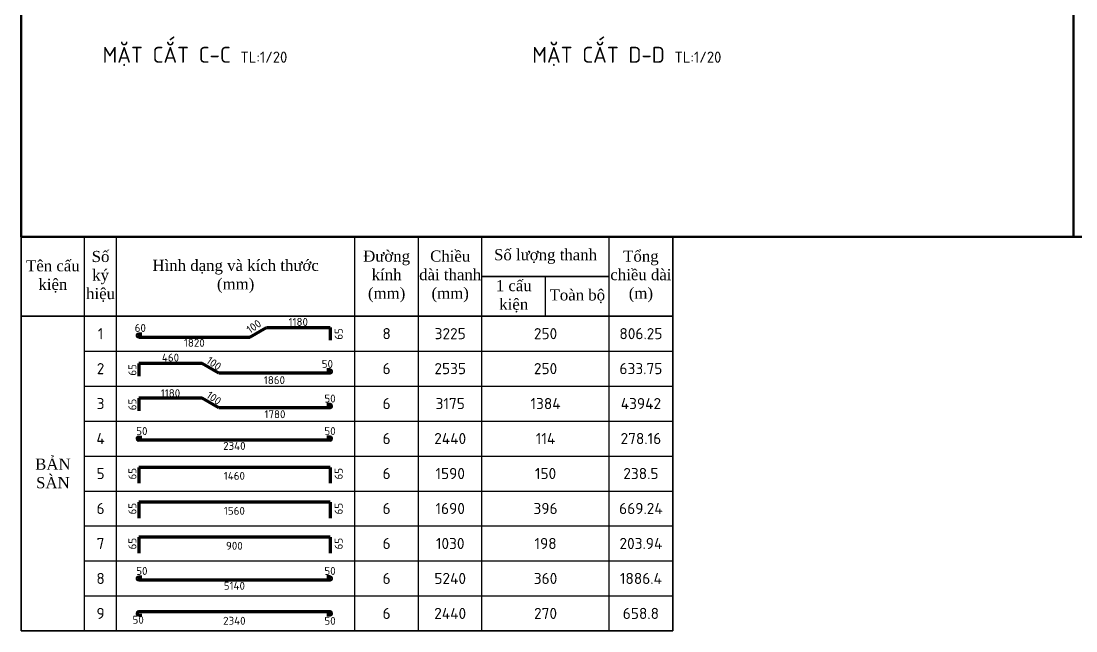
# Model space of a CAD drawing. Header units: millimetres. Extents: x 0 to 4970, y -594 to 1412.
# Drawn here: x 1079.8 to 1411.7, y 36.8 to 228.6 of the extents above; entities that cross this region are included whole.
import ezdxf

# ---------------------------------------------------------------- set-up
doc = ezdxf.new("R2010")
doc.units = ezdxf.units.MM
doc.header["$LTSCALE"] = 0.35
doc.header["$PDMODE"] = 3
doc.layers.get('0').update_dxf_attribs({"lineweight": 50})
for name, color, linetype, lineweight in [('0.35', 7, 'Continuous', 35), ('Cot thep', 2, 'Continuous', 70), ('Kich Thuoc', 1, 'Continuous', 20), ('Text', 40, 'Continuous', 20)]:
    doc.layers.add(name, color=color, linetype=linetype, lineweight=lineweight)
doc.styles.get("Standard").update_dxf_attribs({"font": 'isocpeur.ttf'})
doc.styles.add('VN', font='')
doc.styles.add('vNTNS', font='times.ttf')
doc.styles.get('VN').set_extended_font_data('TCVN 7284')
doc.dimstyles.new('Dim20KT', dxfattribs={"dimtxt": 2.5, "dimasz": 1.5, "dimexe": 1.25, "dimexo": 0.625, "dimtad": 1, "dimlfac": 20, "dimtxsty": 'Standard', "dimblk": 'ARCHTICK', "dimcen": 2.5, "dimse1": 1, "dimse2": 1, "dimsd1": 1, "dimsd2": 1, "dimadec": 0, "dimazin": 0, "dimtfac": 1, "dimtmove": 0, "dimatfit": 3, "dimfxl": 1, "dimarcsym": 0})

# ---------------------------------------------------------------- blocks, each defined once
blk = doc.blocks.new('*D317')
at = {"layer": 'Defpoints', "color": 0}
for p in [(1116.79, 130.21), (1116.79, 130.21), (1117.79, 130.21)]:
    blk.add_point(p, dxfattribs=at)
at = {"layer": 'Kich Thuoc', "color": 0, "insert": (1117.29, 132.08), "char_height": 2.5, "attachment_point": 5}
blk.add_mtext('60', dxfattribs=at)
blk = doc.blocks.new('_ArchTick')
at = {"color": 0, "linetype": 'ByBlock', "const_width": 0.15}
blk.add_lwpolyline([(-0.5, -0.5), (0.5, 0.5)], dxfattribs=at)
blk = doc.blocks.new('*D318')
at = {"layer": 'Defpoints', "color": 0}
for p in [(1087.94, 129.3), (1180.64, 129.3), (1180.64, 125.53)]:
    blk.add_point(p, dxfattribs=at)
at = {"layer": 'Kich Thuoc', "color": 0, "insert": (1134.29, 127.4), "char_height": 2.5, "attachment_point": 5}
blk.add_mtext('1820', dxfattribs=at)
blk = doc.blocks.new('*D319')
at = {"layer": 'Defpoints', "color": 0}
for p in [(1156.66, 132.79), (1156.89, 132.46), (1151.89, 128.96)]:
    blk.add_point(p, dxfattribs=at)
at = {"layer": 'Kich Thuoc', "color": 0, "insert": (1153.02, 132.54), "char_height": 2.5, "attachment_point": 5, "rotation": 34.992}
blk.add_mtext('100', dxfattribs=at)
blk = doc.blocks.new('*D320')
at = {"layer": 'Defpoints', "color": 0}
for p in [(1137.49, 132.08), (1196.49, 132.08), (1196.49, 132.08)]:
    blk.add_point(p, dxfattribs=at)
at = {"layer": 'Kich Thuoc', "color": 0, "insert": (1166.99, 133.96), "char_height": 2.5, "attachment_point": 5}
blk.add_mtext('1180', dxfattribs=at)
blk = doc.blocks.new('*D321')
at = {"layer": 'Defpoints', "color": 0}
for p in [(1176.99, 131.96), (1181.59, 131.96), (1176.99, 128.46)]:
    blk.add_point(p, dxfattribs=at)
at = {"layer": 'Kich Thuoc', "color": 0, "insert": (1179.71, 130.21), "char_height": 2.5, "attachment_point": 5, "rotation": 90}
blk.add_mtext('65', dxfattribs=at)
blk = doc.blocks.new('*D322')
at = {"layer": 'Defpoints', "color": 0}
for p in [(1115.29, 120.89), (1138.29, 120.89), (1138.29, 120.89)]:
    blk.add_point(p, dxfattribs=at)
at = {"layer": 'Kich Thuoc', "color": 0, "insert": (1126.79, 122.76), "char_height": 2.5, "attachment_point": 5}
blk.add_mtext('460', dxfattribs=at)
blk = doc.blocks.new('*D323')
at = {"layer": 'Defpoints', "color": 0}
for p in [(1136.89, 121.14), (1141.89, 117.64), (1141.89, 117.64)]:
    blk.add_point(p, dxfattribs=at)
at = {"layer": 'Kich Thuoc', "color": 0, "insert": (1140.47, 120.92), "char_height": 2.5, "attachment_point": 5, "rotation": 325.008}
blk.add_mtext('100', dxfattribs=at)
blk = doc.blocks.new('*D324')
at = {"layer": 'Defpoints', "color": 0}
for p in [(1113.24, 117.89), (1205.74, 117.89), (1205.74, 113.79)]:
    blk.add_point(p, dxfattribs=at)
at = {"layer": 'Kich Thuoc', "color": 0, "insert": (1159.49, 115.67), "char_height": 2.5, "attachment_point": 5}
blk.add_mtext('1860', dxfattribs=at)
blk = doc.blocks.new('*D325')
at = {"layer": 'Defpoints', "color": 0}
for p in [(1175.65, 118.89), (1175.65, 118.89), (1176.65, 118.89)]:
    blk.add_point(p, dxfattribs=at)
at = {"layer": 'Kich Thuoc', "color": 0, "insert": (1176.15, 120.76), "char_height": 2.5, "attachment_point": 5}
blk.add_mtext('50', dxfattribs=at)
blk = doc.blocks.new('*D326')
at = {"layer": 'Defpoints', "color": 0}
for p in [(1176.49, 108), (1176.49, 108), (1177.49, 108)]:
    blk.add_point(p, dxfattribs=at)
at = {"layer": 'Kich Thuoc', "color": 0, "insert": (1176.99, 109.87), "char_height": 2.5, "attachment_point": 5}
blk.add_mtext('50', dxfattribs=at)
blk = doc.blocks.new('*D327')
at = {"layer": 'Defpoints', "color": 0}
for p in [(1097.29, 109.7), (1156.29, 109.7), (1156.29, 109.7)]:
    blk.add_point(p, dxfattribs=at)
at = {"layer": 'Kich Thuoc', "color": 0, "insert": (1126.79, 111.57), "char_height": 2.5, "attachment_point": 5}
blk.add_mtext('1180', dxfattribs=at)
blk = doc.blocks.new('*D328')
at = {"layer": 'Defpoints', "color": 0}
for p in [(1136.89, 110.25), (1141.89, 106.75), (1141.89, 106.75)]:
    blk.add_point(p, dxfattribs=at)
at = {"layer": 'Kich Thuoc', "color": 0, "insert": (1140.47, 110.03), "char_height": 2.5, "attachment_point": 5, "rotation": 325.008}
blk.add_mtext('100', dxfattribs=at)
blk = doc.blocks.new('*D329')
at = {"layer": 'Defpoints', "color": 0}
for p in [(1115.24, 107.32), (1204.24, 107.32), (1204.24, 103.06)]:
    blk.add_point(p, dxfattribs=at)
at = {"layer": 'Kich Thuoc', "color": 0, "insert": (1159.66, 104.94), "char_height": 2.5, "attachment_point": 5}
blk.add_mtext('1780', dxfattribs=at)
blk = doc.blocks.new('*D330')
at = {"layer": 'Defpoints', "color": 0}
for p in [(1088.39, 96.77), (1205.39, 96.77), (1205.39, 93.09)]:
    blk.add_point(p, dxfattribs=at)
at = {"layer": 'Kich Thuoc', "color": 0, "insert": (1146.89, 94.97), "char_height": 2.5, "attachment_point": 5}
blk.add_mtext('2340', dxfattribs=at)
blk = doc.blocks.new('*D331')
at = {"layer": 'Defpoints', "color": 0}
for p in [(1176.49, 97.77), (1176.49, 97.77), (1177.49, 97.77)]:
    blk.add_point(p, dxfattribs=at)
at = {"layer": 'Kich Thuoc', "color": 0, "insert": (1176.99, 99.65), "char_height": 2.5, "attachment_point": 5}
blk.add_mtext('50', dxfattribs=at)
blk = doc.blocks.new('*D332')
at = {"layer": 'Defpoints', "color": 0}
for p in [(1117.29, 97.77), (1117.29, 97.77), (1118.29, 97.77)]:
    blk.add_point(p, dxfattribs=at)
at = {"layer": 'Kich Thuoc', "color": 0, "insert": (1117.79, 99.65), "char_height": 2.5, "attachment_point": 5}
blk.add_mtext('50', dxfattribs=at)
blk = doc.blocks.new('*D333')
at = {"layer": 'Defpoints', "color": 0}
for p in [(1110.39, 83.69), (1183.39, 83.69), (1183.39, 83.69)]:
    blk.add_point(p, dxfattribs=at)
at = {"layer": 'Kich Thuoc', "color": 0, "insert": (1146.89, 85.56), "char_height": 2.5, "attachment_point": 5}
blk.add_mtext('1460', dxfattribs=at)
blk = doc.blocks.new('*D334')
at = {"layer": 'Defpoints', "color": 0}
for p in [(1110.39, 72.69), (1183.39, 72.69), (1183.39, 72.69)]:
    blk.add_point(p, dxfattribs=at)
at = {"layer": 'Kich Thuoc', "color": 0, "insert": (1146.89, 74.56), "char_height": 2.5, "attachment_point": 5}
blk.add_mtext('1560', dxfattribs=at)
blk = doc.blocks.new('*D335')
at = {"layer": 'Defpoints', "color": 0}
for p in [(1110.39, 61.69), (1183.39, 61.69), (1183.39, 61.69)]:
    blk.add_point(p, dxfattribs=at)
at = {"layer": 'Kich Thuoc', "color": 0, "insert": (1146.89, 63.56), "char_height": 2.5, "attachment_point": 5}
blk.add_mtext('900', dxfattribs=at)
blk = doc.blocks.new('*D336')
at = {"layer": 'Defpoints', "color": 0}
for p in [(1088.39, 52.77), (1205.39, 52.77), (1205.39, 49.09)]:
    blk.add_point(p, dxfattribs=at)
at = {"layer": 'Kich Thuoc', "color": 0, "insert": (1146.89, 50.97), "char_height": 2.5, "attachment_point": 5}
blk.add_mtext('5140', dxfattribs=at)
blk = doc.blocks.new('*D337')
at = {"layer": 'Defpoints', "color": 0}
for p in [(1176.49, 53.77), (1176.49, 53.77), (1177.49, 53.77)]:
    blk.add_point(p, dxfattribs=at)
at = {"layer": 'Kich Thuoc', "color": 0, "insert": (1176.99, 55.65), "char_height": 2.5, "attachment_point": 5}
blk.add_mtext('50', dxfattribs=at)
blk = doc.blocks.new('*D338')
at = {"layer": 'Defpoints', "color": 0}
for p in [(1117.29, 53.77), (1117.29, 53.77), (1118.29, 53.77)]:
    blk.add_point(p, dxfattribs=at)
at = {"layer": 'Kich Thuoc', "color": 0, "insert": (1117.79, 55.65), "char_height": 2.5, "attachment_point": 5}
blk.add_mtext('50', dxfattribs=at)
blk = doc.blocks.new('*D339')
at = {"layer": 'Defpoints', "color": 0}
for p in [(1088.39, 41.77), (1205.39, 41.77), (1205.39, 38.09)]:
    blk.add_point(p, dxfattribs=at)
at = {"layer": 'Kich Thuoc', "color": 0, "insert": (1146.89, 39.97), "char_height": 2.5, "attachment_point": 5}
blk.add_mtext('2340', dxfattribs=at)
blk = doc.blocks.new('*D340')
at = {"layer": 'Defpoints', "color": 0}
for p in [(1176.49, 38.08), (1176.49, 38.08), (1177.49, 38.08)]:
    blk.add_point(p, dxfattribs=at)
at = {"layer": 'Kich Thuoc', "color": 0, "insert": (1176.99, 39.95), "char_height": 2.5, "attachment_point": 5}
blk.add_mtext('50', dxfattribs=at)
blk = doc.blocks.new('*D341')
at = {"layer": 'Defpoints', "color": 0}
for p in [(1116.12, 38.4), (1116.12, 38.4), (1117.12, 38.4)]:
    blk.add_point(p, dxfattribs=at)
at = {"layer": 'Kich Thuoc', "color": 0, "insert": (1116.62, 40.28), "char_height": 2.5, "attachment_point": 5}
blk.add_mtext('50', dxfattribs=at)
blk = doc.blocks.new('*D344')
at = {"layer": 'Defpoints', "color": 0}
for p in [(1176.99, 87.98), (1181.59, 87.98), (1176.99, 84.48)]:
    blk.add_point(p, dxfattribs=at)
at = {"layer": 'Kich Thuoc', "color": 0, "insert": (1179.71, 86.23), "char_height": 2.5, "attachment_point": 5, "rotation": 90}
blk.add_mtext('65', dxfattribs=at)
blk = doc.blocks.new('*D345')
at = {"layer": 'Defpoints', "color": 0}
for p in [(1176.99, 76.98), (1181.59, 76.98), (1176.99, 73.48)]:
    blk.add_point(p, dxfattribs=at)
at = {"layer": 'Kich Thuoc', "color": 0, "insert": (1179.71, 75.23), "char_height": 2.5, "attachment_point": 5, "rotation": 90}
blk.add_mtext('65', dxfattribs=at)
blk = doc.blocks.new('*D346')
at = {"layer": 'Defpoints', "color": 0}
for p in [(1176.99, 65.98), (1181.59, 65.98), (1176.99, 62.48)]:
    blk.add_point(p, dxfattribs=at)
at = {"layer": 'Kich Thuoc', "color": 0, "insert": (1179.71, 64.23), "char_height": 2.5, "attachment_point": 5, "rotation": 90}
blk.add_mtext('65', dxfattribs=at)
blk = doc.blocks.new('*D347')
at = {"layer": 'Defpoints', "color": 0}
for p in [(1112.08, 120.64), (1116.68, 120.64), (1112.08, 117.14)]:
    blk.add_point(p, dxfattribs=at)
at = {"layer": 'Kich Thuoc', "color": 0, "insert": (1114.81, 118.89), "char_height": 2.5, "attachment_point": 5, "rotation": 90}
blk.add_mtext('65', dxfattribs=at)
blk = doc.blocks.new('*D348')
at = {"layer": 'Defpoints', "color": 0}
for p in [(1112.08, 109.75), (1116.68, 109.75), (1112.08, 106.25)]:
    blk.add_point(p, dxfattribs=at)
at = {"layer": 'Kich Thuoc', "color": 0, "insert": (1114.81, 108), "char_height": 2.5, "attachment_point": 5, "rotation": 90}
blk.add_mtext('65', dxfattribs=at)
blk = doc.blocks.new('*D349')
at = {"layer": 'Defpoints', "color": 0}
for p in [(1112.08, 87.98), (1116.68, 87.98), (1112.08, 84.48)]:
    blk.add_point(p, dxfattribs=at)
at = {"layer": 'Kich Thuoc', "color": 0, "insert": (1114.81, 86.23), "char_height": 2.5, "attachment_point": 5, "rotation": 90}
blk.add_mtext('65', dxfattribs=at)
blk = doc.blocks.new('*D350')
at = {"layer": 'Defpoints', "color": 0}
for p in [(1112.08, 76.98), (1116.68, 76.98), (1112.08, 73.48)]:
    blk.add_point(p, dxfattribs=at)
at = {"layer": 'Kich Thuoc', "color": 0, "insert": (1114.81, 75.23), "char_height": 2.5, "attachment_point": 5, "rotation": 90}
blk.add_mtext('65', dxfattribs=at)
blk = doc.blocks.new('*D351')
at = {"layer": 'Defpoints', "color": 0}
for p in [(1112.08, 65.98), (1116.68, 65.98), (1112.08, 62.48)]:
    blk.add_point(p, dxfattribs=at)
at = {"layer": 'Kich Thuoc', "color": 0, "insert": (1114.81, 64.23), "char_height": 2.5, "attachment_point": 5, "rotation": 90}
blk.add_mtext('65', dxfattribs=at)

msp = doc.modelspace()

# ---------------------------------------------------------------- linework, layer by layer
msp.add_line((1284.793241, 160.785388), (1079.793241, 160.785388))
for points in [[(1079.793241, 580.785388), (1079.793241, 160.785388), (1410.871342, 160.785388), (1410.871342, 580.785388)], [(1410.871342, 580.785388), (1410.871342, 160.785388), (1741.949444, 160.785388), (1741.949444, 580.785388)]]:
    msp.add_lwpolyline(points, close=True)
at = {"layer": '0.35'}
for p, q in [((1079.793241, 36.785388), (1079.793241, 160.785388)), ((1284.793241, 36.785388), (1284.793241, 160.785388)), ((1264.793241, 148.285388), (1224.793241, 148.285388)), ((1079.793241, 135.785388), (1284.793241, 135.785388)), ((1079.793241, 36.785388), (1284.793241, 36.785388))]:
    msp.add_line(p, q, dxfattribs=at)
at = {"layer": '0.35', "lineweight": 25}
for p, q in [((1099.793241, 36.785388), (1099.793241, 160.785388)), ((1109.793241, 36.785388), (1109.793241, 160.785388)), ((1184.793241, 36.785388), (1184.793241, 160.785388)), ((1204.793241, 36.785388), (1204.793241, 160.785388)), ((1224.793241, 36.785388), (1224.793241, 160.785388)), ((1264.793241, 36.785388), (1264.793241, 160.785388)), ((1244.793241, 135.785388), (1244.793241, 148.285388)), ((1099.793241, 124.785388), (1284.793241, 124.785388)), ((1099.793241, 113.785388), (1284.793241, 113.785388)), ((1099.793241, 102.785388), (1284.793241, 102.785388)), ((1099.793241, 91.785388), (1284.793241, 91.785388)), ((1099.793241, 80.785388), (1284.793241, 80.785388)), ((1099.793241, 69.785388), (1284.793241, 69.785388)), ((1099.793241, 58.785388), (1284.793241, 58.785388)), ((1099.793241, 47.785388), (1284.793241, 47.785388))]:
    msp.add_line(p, q, dxfattribs=at)
at = {"layer": 'Cot thep'}
for p, q in [((1116.793241, 130.205091), (1117.793241, 130.205091)), ((1151.793241, 129.205091), (1156.989393, 132.205091)), ((1156.989393, 132.205091), (1176.989393, 132.205091)), ((1176.989393, 132.205091), (1176.989393, 128.205091)), ((1116.793241, 129.205091), (1151.793241, 129.205091)), ((1136.793241, 120.887435), (1116.793241, 120.887435)), ((1116.793241, 120.887435), (1116.793241, 116.887435)), ((1141.989393, 117.887435), (1136.793241, 120.887435)), ((1176.989393, 117.887435), (1141.989393, 117.887435)), ((1176.989393, 118.887435), (1175.989393, 118.887435)), ((1136.793241, 109.997565), (1116.793241, 109.997565)), ((1116.793241, 109.997565), (1116.793241, 105.997565)), ((1141.989393, 106.997565), (1136.793241, 109.997565)), ((1176.989393, 106.997565), (1141.989393, 106.997565)), ((1176.989393, 107.997565), (1175.989393, 107.997565)), ((1116.793241, 97.774946), (1117.793241, 97.774946)), ((1176.989393, 96.774946), (1116.793241, 96.774946)), ((1176.989393, 97.774946), (1175.989393, 97.774946)), ((1176.989393, 88.234176), (1116.793241, 88.234176)), ((1116.793241, 88.234176), (1116.793241, 83.234176)), ((1176.989393, 88.234176), (1176.989393, 83.234176)), ((1176.989393, 77.234176), (1116.793241, 77.234176)), ((1116.793241, 77.234176), (1116.793241, 72.234176)), ((1176.989393, 77.234176), (1176.989393, 72.234176)), ((1176.989393, 66.234176), (1116.793241, 66.234176)), ((1116.793241, 66.234176), (1116.793241, 61.234176)), ((1176.989393, 66.234176), (1176.989393, 61.234176)), ((1116.793241, 53.774946), (1117.793241, 53.774946)), ((1176.989393, 53.774946), (1175.989393, 53.774946)), ((1176.989393, 52.774946), (1116.793241, 52.774946)), ((1176.989393, 42.774946), (1116.793241, 42.774946)), ((1116.793241, 41.774946), (1117.793241, 41.774946)), ((1176.989393, 41.774946), (1175.989393, 41.774946))]:
    msp.add_line(p, q, dxfattribs=at)
for centre, start, end in [((1116.793241, 129.705091), 90, 270), ((1176.989393, 118.387435), 270, 90), ((1176.989393, 107.497565), 270, 90), ((1116.793241, 97.274946), 90, 270), ((1176.989393, 97.274946), 270, 90), ((1116.793241, 53.274946), 90, 270), ((1176.989393, 53.274946), 270, 90), ((1116.793241, 42.274946), 90, 270), ((1176.989393, 42.274946), 270, 90)]:
    msp.add_arc(centre, 0.5, start, end, dxfattribs=at)

# ---------------------------------------------------------------- texts
at = {"layer": 'Cot thep', "char_height": 3.5, "width": 10, "attachment_point": 5}
for s, insert in [('1', (1104.793241, 130.285388)), ('2', (1104.793241, 119.285388)), ('3', (1104.793241, 108.285388)), ('4', (1104.793241, 97.285388)), ('5', (1104.793241, 86.285388)), ('6', (1104.793241, 75.285388)), ('7', (1104.793241, 64.285388)), ('8', (1104.793241, 53.285388)), ('9', (1104.793241, 42.285388))]:
    msp.add_mtext(s, dxfattribs=dict(at, insert=insert))
at = {"layer": 'Text'}
for s, insert, char_height, width, attachment_point, style in [('^IMẶT CẮT C-C {\\H0.7x;TL:1/20}', (1132.965314, 214.463493), 5, 119.00779123, 8, 'VN'), ('^IMẶT CẮT D-D {\\H0.7x;TL:1/20}', (1268.840662, 214.463493), 5, 119.00779123, 8, 'VN'), ('Số ký hiệu', (1104.793241, 148.285388), 3.5, 10, 5, 'vNTNS'), ('Đường kính (mm)', (1194.793241, 148.285388), 3.5, 20, 5, 'vNTNS'), ('Chiều dài thanh\\P(mm)', (1214.793241, 148.285388), 3.5, 20, 5, 'vNTNS'), ('Số lượng thanh', (1244.793241, 154.535388), 3.5, 40, 5, 'vNTNS'), ('Tổng chiều dài\\P(m)', (1274.793241, 148.285388), 3.5, 20, 5, 'vNTNS'), ('Tên cấu kiện', (1089.793241, 148.285388), 3.5, 20, 5, 'vNTNS'), ('Hình dạng và kích thước\\P(mm)', (1147.293241, 148.285388), 3.5, 75, 5, 'vNTNS'), ('1 cấu kiện', (1234.793241, 142.035388), 3.5, 20, 5, 'vNTNS'), ('Toàn bộ', (1254.793241, 142.035388), 3.5, 20, 5, 'vNTNS'), ('BẢN SÀN', (1089.793241, 86.285388), 3.5, 20, 5, 'vNTNS')]:
    msp.add_mtext(s, dxfattribs=dict(at, insert=insert, char_height=char_height, width=width, attachment_point=attachment_point, style=style))
at = {"layer": 'Text', "char_height": 3.5, "attachment_point": 5}
for s, insert, width in [('8', (1194.793241, 130.285388), 20), ('3225', (1214.793241, 130.285388), 20), ('250', (1244.793241, 130.285388), 40), ('806.25', (1274.793241, 130.285388), 20), ('{\\C4;6}', (1194.793241, 119.285388), 20), ('{\\C4;2535}', (1214.793241, 119.285388), 20), ('{\\C4;250}', (1244.793241, 119.285388), 40), ('{\\C4;6}', (1194.793241, 108.285388), 20), ('{\\C4;3175}', (1214.793241, 108.285388), 20), ('{\\C4;1384}', (1244.793241, 108.285388), 40), ('{\\C4;6}', (1194.793241, 97.285388), 20), ('{\\C4;2440}', (1214.793241, 97.285388), 20), ('{\\C4;114}', (1244.793241, 97.285388), 40), ('{\\C4;6}', (1194.793241, 75.285388), 20), ('{\\C4;1690}', (1214.793241, 75.285388), 20), ('{\\C4;396}', (1244.793241, 75.285388), 40), ('{\\C4;6}', (1194.793241, 64.285388), 20), ('{\\C4;1030}', (1214.793241, 64.285388), 20), ('{\\C4;198}', (1244.793241, 64.285388), 40), ('{\\C4;6}', (1194.793241, 53.285388), 20), ('{\\C4;5240}', (1214.793241, 53.285388), 20), ('{\\C4;360}', (1244.793241, 53.285388), 40), ('{\\C4;6}', (1194.793241, 42.285388), 20), ('{\\C4;2440}', (1214.793241, 42.285388), 20), ('{\\C4;270}', (1244.793241, 42.285388), 40)]:
    msp.add_mtext(s, dxfattribs=dict(at, insert=insert, width=width))
at = {"layer": 'Text', "color": 4, "char_height": 3.5, "attachment_point": 5}
for s, insert, width in [('633.75', (1274.793241, 119.285388), 20), ('43942', (1274.793241, 108.285388), 20), ('278.16', (1274.793241, 97.285388), 20), ('6', (1194.793241, 86.285388), 20), ('1590', (1214.793241, 86.285388), 20), ('150', (1244.793241, 86.285388), 40), ('238.5', (1274.793241, 86.285388), 20), ('669.24', (1274.793241, 75.285388), 20), ('203.94', (1274.793241, 64.285388), 20), ('1886.4', (1274.793241, 53.285388), 20), ('658.8', (1274.793241, 42.285388), 20)]:
    msp.add_mtext(s, dxfattribs=dict(at, insert=insert, width=width))

# ---------------------------------------------------------------- dimensions: what is measured, and where the dimension line sits
at = {"layer": 'Kich Thuoc'}
for base, p1, p2, text, picture, middle in [((1116.793241, 130.205091), (1117.793241, 130.205091), (1116.793241, 130.205091), '60', '*D317', (1117.293241, 130.205091)), ((1175.652826, 118.887435), (1176.652826, 118.887435), (1175.652826, 118.887435), '50', '*D325', (1176.152826, 118.887435)), ((1176.489393, 107.997565), (1177.489393, 107.997565), (1176.489393, 107.997565), '50', '*D326', (1176.989393, 107.997565)), ((1204.239393, 103.062059), (1115.239393, 107.319429), (1204.239393, 107.319429), '1780', '*D329', (1159.656862, 103.062059)), ((1117.293241, 97.774946), (1118.293241, 97.774946), (1117.293241, 97.774946), '50', '*D332', (1117.793241, 97.774946)), ((1176.489393, 97.774946), (1177.489393, 97.774946), (1176.489393, 97.774946), '50', '*D331', (1176.989393, 97.774946)), ((1117.293241, 53.774946), (1118.293241, 53.774946), (1117.293241, 53.774946), '50', '*D338', (1117.793241, 53.774946)), ((1176.489393, 53.774946), (1177.489393, 53.774946), (1176.489393, 53.774946), '50', '*D337', (1176.989393, 53.774946)), ((1116.121853, 38.403266), (1117.121853, 38.403266), (1116.121853, 38.403266), '50', '*D341', (1116.621853, 38.403266)), ((1176.489393, 38.07573), (1177.489393, 38.07573), (1176.489393, 38.07573), '50', '*D340', (1176.989393, 38.07573))]:
    dim = msp.add_linear_dim(base=base, p1=p1, p2=p2, text=text, dimstyle='Dim20KT', dxfattribs=at)
    dim.commit()
    dim.dimension.update_dxf_attribs({"geometry": picture, "text_midpoint": middle, "dimtype": 160})
for base, p1, p2, picture, middle in [((1196.489393, 132.084245), (1137.489393, 132.084245), (1196.489393, 132.084245), '*D320', (1166.989393, 133.959245)), ((1138.293241, 120.887435), (1115.293241, 120.887435), (1138.293241, 120.887435), '*D322', (1126.793241, 122.762435)), ((1156.293241, 109.696383), (1097.293241, 109.696383), (1156.293241, 109.696383), '*D327', (1126.793241, 111.571383)), ((1205.391317, 93.093875), (1088.391317, 96.774946), (1205.391317, 96.774946), '*D330', (1146.891317, 94.968875)), ((1183.391317, 83.687895), (1110.391317, 83.687895), (1183.391317, 83.687895), '*D333', (1146.891317, 85.562895)), ((1205.391317, 38.093875), (1088.391317, 41.774946), (1205.391317, 41.774946), '*D339', (1146.891317, 39.968875))]:
    dim = msp.add_linear_dim(base=base, p1=p1, p2=p2, dimstyle='Dim20KT', dxfattribs=at)
    dim.commit()
    dim.dimension.update_dxf_attribs({"geometry": picture, "text_midpoint": middle})
for base, p1, p2, angle, text, picture, middle, dimtype in [((1156.65697, 132.789872), (1151.891317, 128.955091), (1156.891317, 132.455091), 34.9920202, '100', '*D319', (1154.098807, 130.999158), 161), ((1181.588042, 131.955091), (1176.989393, 128.455091), (1176.989393, 131.955091), 90, '65', '*D321', (1181.588042, 130.205091), 160), ((1141.891317, 117.637435), (1136.891317, 121.137435), (1141.891317, 117.637435), 325.0079798, '100', '*D323', (1139.391317, 119.387435), 161), ((1116.681052, 120.637435), (1112.082403, 117.137435), (1112.082403, 120.637435), 90, '65', '*D347', (1116.681052, 118.887435), 160), ((1141.891317, 106.747565), (1136.891317, 110.247565), (1141.891317, 106.747565), 325.0079798, '100', '*D328', (1139.391317, 108.497565), 161), ((1116.681052, 109.747565), (1112.082403, 106.247565), (1112.082403, 109.747565), 90, '65', '*D348', (1116.681052, 107.997565), 160), ((1116.681052, 87.984176), (1112.082403, 84.484176), (1112.082403, 87.984176), 90, '65', '*D349', (1116.681052, 86.234176), 160), ((1181.588042, 87.984176), (1176.989393, 84.484176), (1176.989393, 87.984176), 90, '65', '*D344', (1181.588042, 86.234176), 160), ((1116.681052, 76.984176), (1112.082403, 73.484176), (1112.082403, 76.984176), 90, '65', '*D350', (1116.681052, 75.234176), 160), ((1181.588042, 76.984176), (1176.989393, 73.484176), (1176.989393, 76.984176), 90, '65', '*D345', (1181.588042, 75.234176), 160), ((1116.681052, 65.984176), (1112.082403, 62.484176), (1112.082403, 65.984176), 90, '65', '*D351', (1116.681052, 64.234176), 160), ((1181.588042, 65.984176), (1176.989393, 62.484176), (1176.989393, 65.984176), 90, '65', '*D346', (1181.588042, 64.234176), 160)]:
    dim = msp.add_linear_dim(base=base, p1=p1, p2=p2, angle=angle, text=text, dimstyle='Dim20KT', dxfattribs=at)
    dim.commit()
    dim.dimension.update_dxf_attribs({"geometry": picture, "text_midpoint": middle, "dimtype": dimtype})
for base, p1, p2, text, picture, middle in [((1180.644896, 125.529575), (1087.941586, 129.300067), (1180.644896, 129.300067), '1820', '*D318', (1134.293241, 127.404575)), ((1205.739393, 113.794479), (1113.239393, 117.887435), (1205.739393, 117.887435), '1860', '*D324', (1159.489393, 115.669479)), ((1183.391317, 72.687895), (1110.391317, 72.687895), (1183.391317, 72.687895), '1560', '*D334', (1146.891317, 74.562895)), ((1183.391317, 61.687895), (1110.391317, 61.687895), (1183.391317, 61.687895), '900', '*D335', (1146.891317, 63.562895)), ((1205.391317, 49.093875), (1088.391317, 52.774946), (1205.391317, 52.774946), '5140', '*D336', (1146.891317, 50.968875))]:
    dim = msp.add_linear_dim(base=base, p1=p1, p2=p2, text=text, dimstyle='Dim20KT', dxfattribs=at)
    dim.commit()
    dim.dimension.update_dxf_attribs({"geometry": picture, "text_midpoint": middle})

doc.saveas('drawing.dxf')
